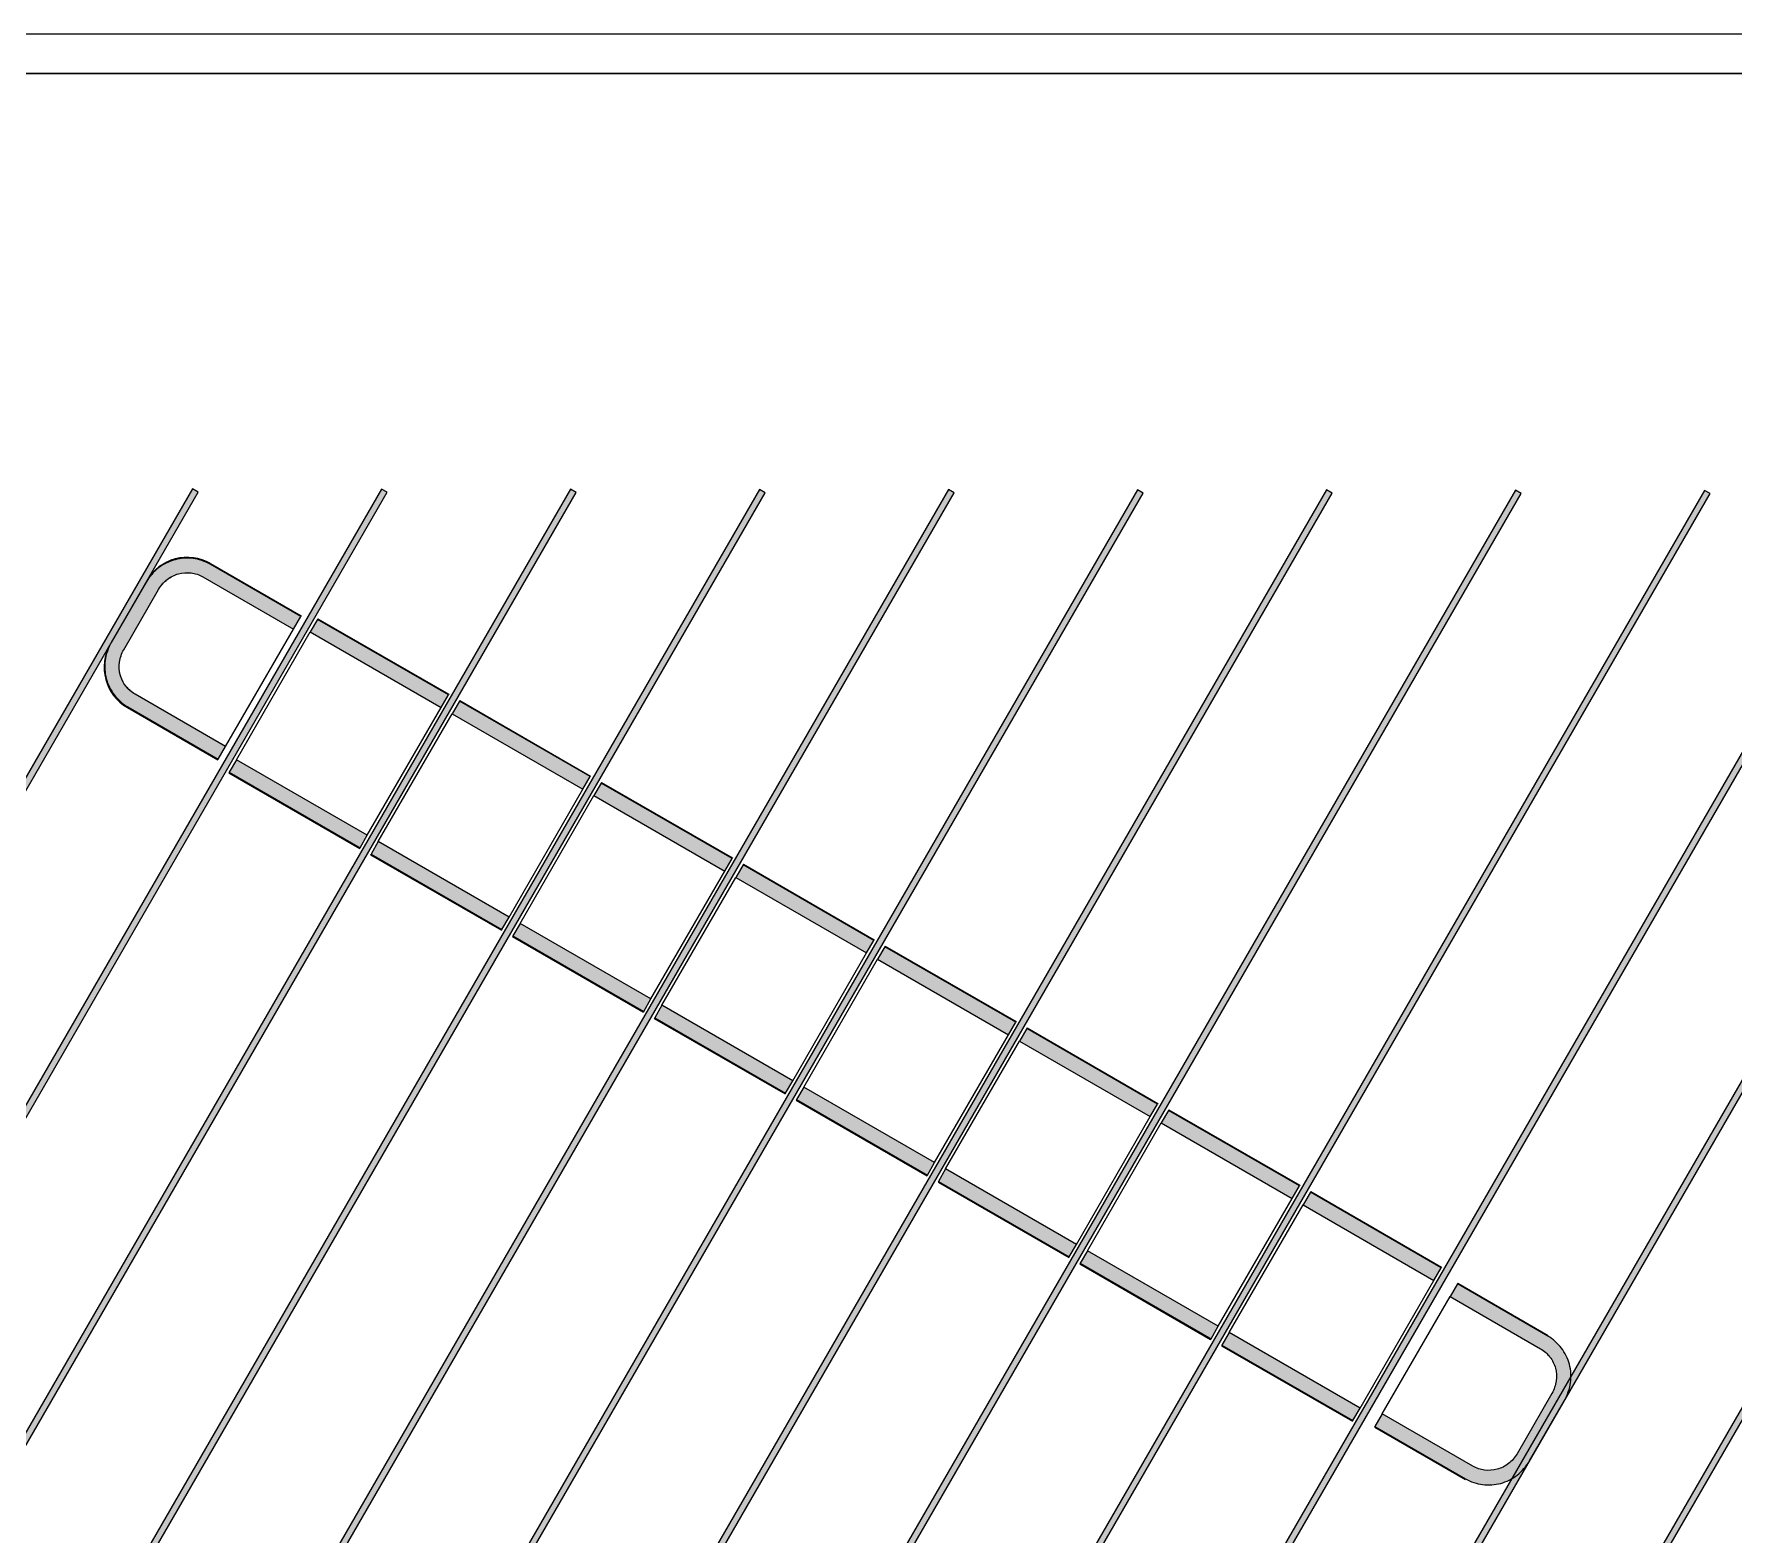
# Model space of a CAD drawing. Header units: millimetres. Extents: x 1147.5 to 1224.1, y 2097.1 to 2139.6.
# Drawn here: x 1152.0089 to 1152.2684, y 2121.8889 to 2122.118 of the extents above; entities that cross this region are included whole.
import ezdxf

# ---------------------------------------------------------------- set-up
doc = ezdxf.new("R2010")
doc.units = ezdxf.units.MM
for name, color, linetype in [('Lamelas_BackgroundLines', 150, 'Continuous'), ('Lamelas_IntersectionBoundary', 150, 'Continuous'), ('Lamelas_IntersectionFill', 150, 'Continuous'), ('Separador_BackgroundLines', 5, 'Continuous'), ('Separador_IntersectionBoundary', 5, 'Continuous'), ('Separador_IntersectionFill', 5, 'Continuous'), ('Tapon_BackgroundLines', 1, 'Continuous'), ('Tapon_IntersectionBoundary', 1, 'Continuous'), ('Tapon_IntersectionFill', 1, 'Continuous')]:
    doc.layers.add(name, color=color, linetype=linetype)
doc.layers.add('PVC3_BackgroundLines', color=1, linetype='Continuous', lineweight=13)
doc.layers.add('PVC3_IntersectionBoundary', color=1, linetype='Continuous', lineweight=13)

msp = doc.modelspace()

# ---------------------------------------------------------------- hatches: boundary and pattern name
at = {"layer": 'Lamelas_IntersectionFill', "linetype": 'Continuous', "extrusion": (0, 0, -1)}
for points in [[(-1151.69531, 2121.46356), (-1152.03306, 2122.04856), (-1152.03392, 2122.04806), (-1151.69617, 2121.46306)], [(-1151.72416, 2121.46353), (-1152.06191, 2122.04853), (-1152.06278, 2122.04803), (-1151.72503, 2121.46303)], [(-1151.75301, 2121.4635), (-1152.09076, 2122.0485), (-1152.09163, 2122.048), (-1151.75388, 2121.463)], [(-1151.78186, 2121.46347), (-1152.11961, 2122.04847), (-1152.12048, 2122.04797), (-1151.78273, 2121.46297)], [(-1151.81071, 2121.46344), (-1152.14846, 2122.04844), (-1152.14933, 2122.04794), (-1151.81158, 2121.46294)], [(-1152.17818, 2122.04791), (-1151.84043, 2121.46291), (-1151.83956, 2121.46341), (-1152.17731, 2122.04841)], [(-1152.20703, 2122.04789), (-1151.86928, 2121.46289), (-1151.86841, 2121.46339), (-1152.20616, 2122.04839)], [(-1152.23588, 2122.04786), (-1151.89813, 2121.46286), (-1151.89726, 2121.46336), (-1152.23501, 2122.04836)], [(-1152.26473, 2122.04783), (-1151.92698, 2121.46283), (-1151.92611, 2121.46333), (-1152.26386, 2122.04833)], [(-1152.29358, 2122.0478), (-1151.95583, 2121.4628), (-1151.95496, 2121.4633), (-1152.29271, 2122.0483)], [(-1152.32243, 2122.04777), (-1151.98468, 2121.46277), (-1151.98382, 2121.46327), (-1152.32157, 2122.04827)], [(-1152.35128, 2122.04774), (-1152.01353, 2121.46274), (-1152.01267, 2121.46324), (-1152.35042, 2122.04824)]]:
    msp.add_hatch(color=8, dxfattribs=at).paths.add_polyline_path(points)
at = {"layer": 'Separador_IntersectionFill', "linetype": 'Continuous', "extrusion": (0, 0, -1)}
h = msp.add_hatch(color=8, dxfattribs=at)
h.paths.add_polyline_path([(-1152.07102, 2122.01517), (-1152.05105, 2122.02671), (-1152.05216, 2122.02863), (-1152.07213, 2122.0171)])
h.paths.add_polyline_path([(-1152.03978, 2122.00719), (-1152.05975, 2121.99566), (-1152.05864, 2121.99374), (-1152.03867, 2122.00527)])
h = msp.add_hatch(color=8, dxfattribs=at)
h.paths.add_polyline_path([(-1152.09267, 2122.00267), (-1152.0727, 2122.01421), (-1152.07381, 2122.01613), (-1152.09378, 2122.0046)])
h.paths.add_polyline_path([(-1152.06143, 2121.99469), (-1152.0814, 2121.98316), (-1152.08029, 2121.98124), (-1152.06032, 2121.99277)])
h = msp.add_hatch(color=8, dxfattribs=at)
h.paths.add_polyline_path([(-1152.11432, 2121.99017), (-1152.09435, 2122.00171), (-1152.09546, 2122.00363), (-1152.11543, 2121.9921)])
h.paths.add_polyline_path([(-1152.08308, 2121.98219), (-1152.10305, 2121.97066), (-1152.10194, 2121.96874), (-1152.08197, 2121.98027)])
h = msp.add_hatch(color=8, dxfattribs=at)
h.paths.add_polyline_path([(-1152.13597, 2121.97767), (-1152.116, 2121.98921), (-1152.11711, 2121.99113), (-1152.13708, 2121.9796)])
h.paths.add_polyline_path([(-1152.10473, 2121.96969), (-1152.1247, 2121.95816), (-1152.12359, 2121.95624), (-1152.10362, 2121.96777)])
h = msp.add_hatch(color=8, dxfattribs=at)
h.paths.add_polyline_path([(-1152.15762, 2121.96517), (-1152.13765, 2121.97671), (-1152.13876, 2121.97863), (-1152.15873, 2121.9671)])
h.paths.add_polyline_path([(-1152.12638, 2121.95719), (-1152.14635, 2121.94566), (-1152.14524, 2121.94374), (-1152.12527, 2121.95527)])
h = msp.add_hatch(color=8, dxfattribs=at)
h.paths.add_polyline_path([(-1152.17927, 2121.95267), (-1152.1593, 2121.96421), (-1152.16041, 2121.96613), (-1152.18038, 2121.9546)])
h.paths.add_polyline_path([(-1152.14803, 2121.94469), (-1152.16801, 2121.93316), (-1152.16689, 2121.93124), (-1152.14692, 2121.94277)])
h = msp.add_hatch(color=8, dxfattribs=at)
h.paths.add_polyline_path([(-1152.20092, 2121.94017), (-1152.18095, 2121.95171), (-1152.18206, 2121.95363), (-1152.20203, 2121.9421)])
h.paths.add_polyline_path([(-1152.16968, 2121.93219), (-1152.18966, 2121.92066), (-1152.18855, 2121.91874), (-1152.16857, 2121.93027)])
h = msp.add_hatch(color=8, dxfattribs=at)
h.paths.add_polyline_path([(-1152.22257, 2121.92767), (-1152.2026, 2121.93921), (-1152.20371, 2121.94113), (-1152.22368, 2121.9296)])
h.paths.add_polyline_path([(-1152.19133, 2121.91969), (-1152.21131, 2121.90816), (-1152.2102, 2121.90624), (-1152.19022, 2121.91777)])
at = {"layer": 'Tapon_IntersectionFill', "linetype": 'Continuous', "extrusion": (0, 0, -1)}
h = msp.add_hatch(color=8, dxfattribs=at)
edge = h.paths.add_edge_path()
edge.add_line((-1152.02066, 2122.02509), (-1152.02599, 2122.03431))
edge.add_spline(control_points=[(-1152.02599, 2122.03431), (-1152.02644, 2122.0351), (-1152.02716, 2122.03594), (-1152.02859, 2122.03704), (-1152.02954, 2122.03751), (-1152.03124, 2122.03797), (-1152.03229, 2122.03804), (-1152.03402, 2122.03782), (-1152.03501, 2122.03748), (-1152.03576, 2122.03705)], knot_values=[-0.015795, -0.015795, -0.015795, -0.015795, -0.013046, -0.013046, -0.01039, -0.01039, -0.007764, -0.007764, -0.00515, -0.00515, -0.00515, -0.00515], degree=3, periodic=0)
edge.add_line((-1152.03576, 2122.03705), (-1152.04958, 2122.02907))
edge.add_line((-1152.04958, 2122.02907), (-1152.04847, 2122.02714))
edge.add_line((-1152.04847, 2122.02714), (-1152.03465, 2122.03512))
edge.add_spline(control_points=[(-1152.03465, 2122.03512), (-1152.03413, 2122.03542), (-1152.03344, 2122.03565), (-1152.03224, 2122.0358), (-1152.03151, 2122.03575), (-1152.03033, 2122.03542), (-1152.02968, 2122.03509), (-1152.0287, 2122.03433), (-1152.02821, 2122.03376), (-1152.02789, 2122.03321)], knot_values=[0.005387, 0.005387, 0.005387, 0.005387, 0.0072, 0.0072, 0.009027, 0.009027, 0.010856, 0.010856, 0.012751, 0.012751, 0.012751, 0.012751], degree=3, periodic=0)
edge.add_line((-1152.02789, 2122.03321), (-1152.02257, 2122.02399))
edge.add_spline(control_points=[(-1152.02257, 2122.02399), (-1152.02225, 2122.02345), (-1152.022, 2122.02273), (-1152.02183, 2122.0215), (-1152.02187, 2122.02077), (-1152.02218, 2122.01959), (-1152.0225, 2122.01893), (-1152.02323, 2122.01797), (-1152.02377, 2122.01749), (-1152.0243, 2122.01718)], knot_values=[-0.012751, -0.012751, -0.012751, -0.012751, -0.010856, -0.010856, -0.009027, -0.009027, -0.0072, -0.0072, -0.005387, -0.005387, -0.005387, -0.005387], degree=3, periodic=0)
edge.add_line((-1152.0243, 2122.01718), (-1152.03812, 2122.00921))
edge.add_line((-1152.03812, 2122.00921), (-1152.037, 2122.00728))
edge.add_line((-1152.037, 2122.00728), (-1152.02318, 2122.01526))
edge.add_spline(control_points=[(-1152.02318, 2122.01526), (-1152.02243, 2122.01569), (-1152.02164, 2122.01638), (-1152.02058, 2122.01777), (-1152.02012, 2122.01871), (-1152.01967, 2122.02041), (-1152.0196, 2122.02148), (-1152.01984, 2122.02326), (-1152.02021, 2122.0243), (-1152.02066, 2122.02509)], knot_values=[0.00515, 0.00515, 0.00515, 0.00515, 0.007764, 0.007764, 0.01039, 0.01039, 0.013046, 0.013046, 0.015795, 0.015795, 0.015795, 0.015795], degree=3, periodic=0)
h = msp.add_hatch(color=8, dxfattribs=at)
edge = h.paths.add_edge_path()
edge.add_line((-1152.23527, 2121.90119), (-1152.24059, 2121.91041))
edge.add_spline(control_points=[(-1152.24059, 2121.91041), (-1152.2409, 2121.91096), (-1152.24116, 2121.91168), (-1152.24132, 2121.91292), (-1152.24128, 2121.91365), (-1152.24097, 2121.91483), (-1152.24065, 2121.91548), (-1152.23992, 2121.91644), (-1152.23938, 2121.91692), (-1152.23886, 2121.91722)], knot_values=[0.012751, 0.012751, 0.012751, 0.012751, 0.014658, 0.014658, 0.016499, 0.016499, 0.018313, 0.018313, 0.020115, 0.020115, 0.020115, 0.020115], degree=3, periodic=0)
edge.add_line((-1152.23886, 2121.91722), (-1152.22504, 2121.9252))
edge.add_line((-1152.22504, 2121.9252), (-1152.22615, 2121.92712))
edge.add_line((-1152.22615, 2121.92712), (-1152.23997, 2121.91915))
edge.add_spline(control_points=[(-1152.23997, 2121.91915), (-1152.24073, 2121.91871), (-1152.24151, 2121.91802), (-1152.24257, 2121.91663), (-1152.24304, 2121.91569), (-1152.24349, 2121.91399), (-1152.24355, 2121.91293), (-1152.24331, 2121.91114), (-1152.24295, 2121.9101), (-1152.24249, 2121.90931)], knot_values=[0.036741, 0.036741, 0.036741, 0.036741, 0.039354, 0.039354, 0.041981, 0.041981, 0.044637, 0.044637, 0.047386, 0.047386, 0.047386, 0.047386], degree=3, periodic=0)
edge.add_line((-1152.24249, 2121.90931), (-1152.23717, 2121.90009))
edge.add_spline(control_points=[(-1152.23717, 2121.90009), (-1152.23671, 2121.8993), (-1152.23599, 2121.89847), (-1152.23457, 2121.89737), (-1152.23362, 2121.89689), (-1152.23192, 2121.89643), (-1152.23087, 2121.89636), (-1152.22914, 2121.89659), (-1152.22815, 2121.89692), (-1152.22739, 2121.89736)], knot_values=[0.015795, 0.015795, 0.015795, 0.015795, 0.018544, 0.018544, 0.021201, 0.021201, 0.023827, 0.023827, 0.02644, 0.02644, 0.02644, 0.02644], degree=3, periodic=0)
edge.add_line((-1152.22739, 2121.89736), (-1152.21357, 2121.90534))
edge.add_line((-1152.21357, 2121.90534), (-1152.21469, 2121.90726))
edge.add_line((-1152.21469, 2121.90726), (-1152.22851, 2121.89928))
edge.add_spline(control_points=[(-1152.22851, 2121.89928), (-1152.22903, 2121.89898), (-1152.22971, 2121.89875), (-1152.2309, 2121.8986), (-1152.23163, 2121.89865), (-1152.2328, 2121.89897), (-1152.23346, 2121.8993), (-1152.23445, 2121.90006), (-1152.23495, 2121.90064), (-1152.23527, 2121.90119)], knot_values=[0.030889, 0.030889, 0.030889, 0.030889, 0.03269, 0.03269, 0.034504, 0.034504, 0.036345, 0.036345, 0.038252, 0.038252, 0.038252, 0.038252], degree=3, periodic=0)

# ---------------------------------------------------------------- linework, layer by layer
at = {"layer": 'Lamelas_BackgroundLines', "linetype": 'Continuous', "extrusion": (0, 1, 0)}
for p, q in [((1152.03306, 2122.04856), (1151.69531, 2121.46356)), ((1151.69617, 2121.46306), (1152.03392, 2122.04806)), ((1152.06191, 2122.04853), (1151.72416, 2121.46353)), ((1151.72503, 2121.46303), (1152.06278, 2122.04803)), ((1152.09076, 2122.0485), (1151.75301, 2121.4635)), ((1151.75388, 2121.463), (1152.09163, 2122.048)), ((1152.11961, 2122.04847), (1151.78186, 2121.46347)), ((1151.78273, 2121.46297), (1152.12048, 2122.04797)), ((1152.14846, 2122.04844), (1151.81071, 2121.46344)), ((1151.81158, 2121.46294), (1152.14933, 2122.04794)), ((1152.17731, 2122.04841), (1151.83956, 2121.46341)), ((1151.84043, 2121.46291), (1152.17818, 2122.04791)), ((1152.20616, 2122.04839), (1151.86841, 2121.46339)), ((1151.86928, 2121.46289), (1152.20703, 2122.04789)), ((1152.23501, 2122.04836), (1151.89726, 2121.46336)), ((1151.89813, 2121.46286), (1152.23588, 2122.04786)), ((1152.26386, 2122.04833), (1151.92611, 2121.46333)), ((1151.92698, 2121.46283), (1152.26473, 2122.04783)), ((1152.29271, 2122.0483), (1151.95496, 2121.4633)), ((1151.95583, 2121.4628), (1152.29358, 2122.0478)), ((1152.32157, 2122.04827), (1151.98382, 2121.46327)), ((1151.98468, 2121.46277), (1152.32243, 2122.04777)), ((1152.35042, 2122.04824), (1152.01267, 2121.46324)), ((1152.01353, 2121.46274), (1152.35128, 2122.04774)), ((1152.03392, 2122.04806), (1152.03306, 2122.04856)), ((1152.06278, 2122.04803), (1152.06191, 2122.04853)), ((1152.09163, 2122.048), (1152.09076, 2122.0485)), ((1152.12048, 2122.04797), (1152.11961, 2122.04847)), ((1152.14933, 2122.04794), (1152.14846, 2122.04844)), ((1152.17818, 2122.04791), (1152.17731, 2122.04841)), ((1152.20703, 2122.04789), (1152.20616, 2122.04839)), ((1152.23588, 2122.04786), (1152.23501, 2122.04836)), ((1152.26473, 2122.04783), (1152.26386, 2122.04833))]:
    msp.add_line(p, q, dxfattribs=at)
at = {"layer": 'Lamelas_IntersectionBoundary', "linetype": 'Continuous', "extrusion": (0, 0, -1)}
for p, q in [((1152.03306, 2122.04856), (1151.69531, 2121.46356)), ((1151.69617, 2121.46306), (1152.03392, 2122.04806)), ((1152.06191, 2122.04853), (1151.72416, 2121.46353)), ((1151.72503, 2121.46303), (1152.06278, 2122.04803)), ((1152.09076, 2122.0485), (1151.75301, 2121.4635)), ((1151.75388, 2121.463), (1152.09163, 2122.048)), ((1152.11961, 2122.04847), (1151.78186, 2121.46347)), ((1151.78273, 2121.46297), (1152.12048, 2122.04797)), ((1152.14846, 2122.04844), (1151.81071, 2121.46344)), ((1151.81158, 2121.46294), (1152.14933, 2122.04794)), ((1152.17731, 2122.04841), (1151.83956, 2121.46341)), ((1151.84043, 2121.46291), (1152.17818, 2122.04791)), ((1152.20616, 2122.04839), (1151.86841, 2121.46339)), ((1151.86928, 2121.46289), (1152.20703, 2122.04789)), ((1152.23501, 2122.04836), (1151.89726, 2121.46336)), ((1151.89813, 2121.46286), (1152.23588, 2122.04786)), ((1152.26386, 2122.04833), (1151.92611, 2121.46333)), ((1151.92698, 2121.46283), (1152.26473, 2122.04783)), ((1152.29271, 2122.0483), (1151.95496, 2121.4633)), ((1151.95583, 2121.4628), (1152.29358, 2122.0478)), ((1152.32157, 2122.04827), (1151.98382, 2121.46327)), ((1151.98468, 2121.46277), (1152.32243, 2122.04777)), ((1152.35042, 2122.04824), (1152.01267, 2121.46324)), ((1152.01353, 2121.46274), (1152.35128, 2122.04774)), ((1152.03392, 2122.04806), (1152.03306, 2122.04856)), ((1152.06278, 2122.04803), (1152.06191, 2122.04853)), ((1152.09163, 2122.048), (1152.09076, 2122.0485)), ((1152.12048, 2122.04797), (1152.11961, 2122.04847)), ((1152.14933, 2122.04794), (1152.14846, 2122.04844)), ((1152.17818, 2122.04791), (1152.17731, 2122.04841)), ((1152.20703, 2122.04789), (1152.20616, 2122.04839)), ((1152.23588, 2122.04786), (1152.23501, 2122.04836)), ((1152.26473, 2122.04783), (1152.26386, 2122.04833))]:
    msp.add_line(p, q, dxfattribs=at)
at = {"layer": 'PVC3_BackgroundLines', "linetype": 'Continuous', "extrusion": (0, 1, 0)}
for p, q in [((1152.84537, 2122.11803), (1151.71735, 2122.11803)), ((1151.71735, 2122.11203), (1152.84537, 2122.11203)), ((1151.71735, 2122.11199), (1152.75526, 2122.11199))]:
    msp.add_line(p, q, dxfattribs=at)
at = {"layer": 'PVC3_IntersectionBoundary', "linetype": 'Continuous', "extrusion": (0, 0, -1)}
for p, q in [((1152.84537, 2122.11803), (1151.71735, 2122.11803)), ((1151.71735, 2122.11203), (1152.84537, 2122.11203))]:
    msp.add_line(p, q, dxfattribs=at)
at = {"layer": 'Separador_BackgroundLines', "linetype": 'Continuous', "extrusion": (0, 1, 0)}
for p, q in [((1152.05216, 2122.02863), (1152.05105, 2122.02671)), ((1152.05221, 2122.02873), (1152.05216, 2122.02863)), ((1152.07213, 2122.0171), (1152.05216, 2122.02863)), ((1152.05221, 2122.02873), (1152.07219, 2122.0172)), ((1152.03978, 2122.00719), (1152.05105, 2122.02671)), ((1152.05105, 2122.02671), (1152.07102, 2122.01517)), ((1152.07102, 2122.01517), (1152.07213, 2122.0171)), ((1152.07219, 2122.0172), (1152.07213, 2122.0171)), ((1152.07381, 2122.01613), (1152.0727, 2122.01421)), ((1152.07386, 2122.01623), (1152.07381, 2122.01613)), ((1152.09378, 2122.0046), (1152.07381, 2122.01613)), ((1152.07386, 2122.01623), (1152.09384, 2122.0047)), ((1152.05975, 2121.99566), (1152.07102, 2122.01517)), ((1152.06143, 2121.99469), (1152.0727, 2122.01421)), ((1152.0727, 2122.01421), (1152.09267, 2122.00267)), ((1152.03867, 2122.00527), (1152.03861, 2122.00517)), ((1152.03861, 2122.00517), (1152.05859, 2121.99364)), ((1152.03978, 2122.00719), (1152.03867, 2122.00527)), ((1152.03867, 2122.00527), (1152.05864, 2121.99374)), ((1152.05975, 2121.99566), (1152.03978, 2122.00719)), ((1152.0814, 2121.98316), (1152.09267, 2122.00267)), ((1152.09267, 2122.00267), (1152.09378, 2122.0046)), ((1152.09384, 2122.0047), (1152.09378, 2122.0046)), ((1152.09546, 2122.00363), (1152.09435, 2122.00171)), ((1152.09551, 2122.00373), (1152.09546, 2122.00363)), ((1152.11543, 2121.9921), (1152.09546, 2122.00363)), ((1152.09551, 2122.00373), (1152.11549, 2121.9922)), ((1152.08308, 2121.98219), (1152.09435, 2122.00171)), ((1152.09435, 2122.00171), (1152.11432, 2121.99017)), ((1152.05864, 2121.99374), (1152.05975, 2121.99566)), ((1152.06143, 2121.99469), (1152.06032, 2121.99277)), ((1152.0814, 2121.98316), (1152.06143, 2121.99469)), ((1152.05864, 2121.99374), (1152.05859, 2121.99364)), ((1152.06032, 2121.99277), (1152.06026, 2121.99267)), ((1152.06026, 2121.99267), (1152.08024, 2121.98114)), ((1152.06032, 2121.99277), (1152.08029, 2121.98124)), ((1152.11432, 2121.99017), (1152.11543, 2121.9921)), ((1152.11549, 2121.9922), (1152.11543, 2121.9921)), ((1152.10305, 2121.97066), (1152.11432, 2121.99017)), ((1152.11711, 2121.99113), (1152.116, 2121.98921)), ((1152.11716, 2121.99123), (1152.11711, 2121.99113)), ((1152.13708, 2121.9796), (1152.11711, 2121.99113)), ((1152.11716, 2121.99123), (1152.13714, 2121.9797)), ((1152.10473, 2121.96969), (1152.116, 2121.98921)), ((1152.116, 2121.98921), (1152.13597, 2121.97767)), ((1152.08029, 2121.98124), (1152.0814, 2121.98316)), ((1152.08308, 2121.98219), (1152.08197, 2121.98027)), ((1152.10305, 2121.97066), (1152.08308, 2121.98219)), ((1152.08029, 2121.98124), (1152.08024, 2121.98114)), ((1152.08197, 2121.98027), (1152.08191, 2121.98017)), ((1152.08191, 2121.98017), (1152.10189, 2121.96864)), ((1152.08197, 2121.98027), (1152.10194, 2121.96874)), ((1152.13597, 2121.97767), (1152.13708, 2121.9796)), ((1152.13714, 2121.9797), (1152.13708, 2121.9796)), ((1152.1247, 2121.95816), (1152.13597, 2121.97767)), ((1152.12638, 2121.95719), (1152.13765, 2121.97671)), ((1152.13876, 2121.97863), (1152.13765, 2121.97671)), ((1152.13765, 2121.97671), (1152.15762, 2121.96517)), ((1152.13881, 2121.97873), (1152.13876, 2121.97863)), ((1152.15873, 2121.9671), (1152.13876, 2121.97863)), ((1152.13881, 2121.97873), (1152.15879, 2121.9672)), ((1152.10194, 2121.96874), (1152.10189, 2121.96864)), ((1152.10194, 2121.96874), (1152.10305, 2121.97066)), ((1152.10473, 2121.96969), (1152.10362, 2121.96777)), ((1152.1247, 2121.95816), (1152.10473, 2121.96969)), ((1152.10362, 2121.96777), (1152.10356, 2121.96767)), ((1152.10356, 2121.96767), (1152.12354, 2121.95614)), ((1152.10362, 2121.96777), (1152.12359, 2121.95624)), ((1152.15762, 2121.96517), (1152.15873, 2121.9671)), ((1152.15879, 2121.9672), (1152.15873, 2121.9671)), ((1152.16041, 2121.96613), (1152.1593, 2121.96421)), ((1152.16047, 2121.96623), (1152.16041, 2121.96613)), ((1152.18038, 2121.9546), (1152.16041, 2121.96613)), ((1152.16047, 2121.96623), (1152.18044, 2121.9547)), ((1152.14635, 2121.94566), (1152.15762, 2121.96517)), ((1152.14803, 2121.94469), (1152.1593, 2121.96421)), ((1152.1593, 2121.96421), (1152.17927, 2121.95267)), ((1152.12359, 2121.95624), (1152.12354, 2121.95614)), ((1152.12359, 2121.95624), (1152.1247, 2121.95816)), ((1152.12638, 2121.95719), (1152.12527, 2121.95527)), ((1152.14635, 2121.94566), (1152.12638, 2121.95719)), ((1152.12527, 2121.95527), (1152.12521, 2121.95517)), ((1152.12521, 2121.95517), (1152.14519, 2121.94364)), ((1152.12527, 2121.95527), (1152.14524, 2121.94374)), ((1152.17927, 2121.95267), (1152.18038, 2121.9546)), ((1152.18044, 2121.9547), (1152.18038, 2121.9546)), ((1152.18206, 2121.95363), (1152.18095, 2121.95171)), ((1152.18212, 2121.95373), (1152.18206, 2121.95363)), ((1152.20203, 2121.9421), (1152.18206, 2121.95363)), ((1152.18212, 2121.95373), (1152.20209, 2121.9422)), ((1152.16801, 2121.93316), (1152.17927, 2121.95267)), ((1152.16968, 2121.93219), (1152.18095, 2121.95171)), ((1152.18095, 2121.95171), (1152.20092, 2121.94017)), ((1152.14524, 2121.94374), (1152.14635, 2121.94566)), ((1152.14524, 2121.94374), (1152.14519, 2121.94364)), ((1152.14692, 2121.94277), (1152.14687, 2121.94267)), ((1152.14803, 2121.94469), (1152.14692, 2121.94277)), ((1152.14692, 2121.94277), (1152.16689, 2121.93124)), ((1152.16801, 2121.93316), (1152.14803, 2121.94469)), ((1152.14687, 2121.94267), (1152.16684, 2121.93114)), ((1152.18966, 2121.92066), (1152.20092, 2121.94017)), ((1152.20092, 2121.94017), (1152.20203, 2121.9421)), ((1152.20209, 2121.9422), (1152.20203, 2121.9421)), ((1152.20371, 2121.94113), (1152.2026, 2121.93921)), ((1152.20377, 2121.94123), (1152.20371, 2121.94113)), ((1152.22368, 2121.9296), (1152.20371, 2121.94113)), ((1152.20377, 2121.94123), (1152.22374, 2121.9297)), ((1152.19133, 2121.91969), (1152.2026, 2121.93921)), ((1152.2026, 2121.93921), (1152.22257, 2121.92767)), ((1152.16689, 2121.93124), (1152.16801, 2121.93316)), ((1152.16689, 2121.93124), (1152.16684, 2121.93114)), ((1152.16857, 2121.93027), (1152.16852, 2121.93017)), ((1152.16852, 2121.93017), (1152.18849, 2121.91864)), ((1152.16968, 2121.93219), (1152.16857, 2121.93027)), ((1152.16857, 2121.93027), (1152.18855, 2121.91874)), ((1152.18966, 2121.92066), (1152.16968, 2121.93219)), ((1152.21131, 2121.90816), (1152.22257, 2121.92767)), ((1152.22257, 2121.92767), (1152.22368, 2121.9296)), ((1152.22374, 2121.9297), (1152.22368, 2121.9296)), ((1152.18855, 2121.91874), (1152.18966, 2121.92066)), ((1152.19133, 2121.91969), (1152.19022, 2121.91777)), ((1152.21131, 2121.90816), (1152.19133, 2121.91969)), ((1152.18855, 2121.91874), (1152.18849, 2121.91864)), ((1152.19022, 2121.91777), (1152.19017, 2121.91767)), ((1152.19017, 2121.91767), (1152.21014, 2121.90614)), ((1152.19022, 2121.91777), (1152.2102, 2121.90624)), ((1152.2102, 2121.90624), (1152.21131, 2121.90816)), ((1152.2102, 2121.90624), (1152.21014, 2121.90614))]:
    msp.add_line(p, q, dxfattribs=at)
at = {"layer": 'Separador_IntersectionBoundary', "linetype": 'Continuous', "extrusion": (0, 0, -1)}
for p, q in [((1152.05216, 2122.02863), (1152.05105, 2122.02671)), ((1152.07213, 2122.0171), (1152.05216, 2122.02863)), ((1152.05105, 2122.02671), (1152.07102, 2122.01517)), ((1152.07102, 2122.01517), (1152.07213, 2122.0171)), ((1152.07381, 2122.01613), (1152.0727, 2122.01421)), ((1152.09378, 2122.0046), (1152.07381, 2122.01613)), ((1152.0727, 2122.01421), (1152.09267, 2122.00267)), ((1152.03978, 2122.00719), (1152.03867, 2122.00527)), ((1152.03867, 2122.00527), (1152.05864, 2121.99374)), ((1152.05975, 2121.99566), (1152.03978, 2122.00719)), ((1152.09267, 2122.00267), (1152.09378, 2122.0046)), ((1152.09546, 2122.00363), (1152.09435, 2122.00171)), ((1152.11543, 2121.9921), (1152.09546, 2122.00363)), ((1152.09435, 2122.00171), (1152.11432, 2121.99017)), ((1152.05864, 2121.99374), (1152.05975, 2121.99566)), ((1152.06143, 2121.99469), (1152.06032, 2121.99277)), ((1152.0814, 2121.98316), (1152.06143, 2121.99469)), ((1152.06032, 2121.99277), (1152.08029, 2121.98124)), ((1152.11432, 2121.99017), (1152.11543, 2121.9921)), ((1152.11711, 2121.99113), (1152.116, 2121.98921)), ((1152.13708, 2121.9796), (1152.11711, 2121.99113)), ((1152.116, 2121.98921), (1152.13597, 2121.97767)), ((1152.08029, 2121.98124), (1152.0814, 2121.98316)), ((1152.08308, 2121.98219), (1152.08197, 2121.98027)), ((1152.10305, 2121.97066), (1152.08308, 2121.98219)), ((1152.08197, 2121.98027), (1152.10194, 2121.96874)), ((1152.13597, 2121.97767), (1152.13708, 2121.9796)), ((1152.13876, 2121.97863), (1152.13765, 2121.97671)), ((1152.13765, 2121.97671), (1152.15762, 2121.96517)), ((1152.15873, 2121.9671), (1152.13876, 2121.97863)), ((1152.10194, 2121.96874), (1152.10305, 2121.97066)), ((1152.10473, 2121.96969), (1152.10362, 2121.96777)), ((1152.1247, 2121.95816), (1152.10473, 2121.96969)), ((1152.10362, 2121.96777), (1152.12359, 2121.95624)), ((1152.15762, 2121.96517), (1152.15873, 2121.9671)), ((1152.16041, 2121.96613), (1152.1593, 2121.96421)), ((1152.18038, 2121.9546), (1152.16041, 2121.96613)), ((1152.1593, 2121.96421), (1152.17927, 2121.95267)), ((1152.12359, 2121.95624), (1152.1247, 2121.95816)), ((1152.12638, 2121.95719), (1152.12527, 2121.95527)), ((1152.14635, 2121.94566), (1152.12638, 2121.95719)), ((1152.12527, 2121.95527), (1152.14524, 2121.94374)), ((1152.17927, 2121.95267), (1152.18038, 2121.9546)), ((1152.18206, 2121.95363), (1152.18095, 2121.95171)), ((1152.20203, 2121.9421), (1152.18206, 2121.95363)), ((1152.18095, 2121.95171), (1152.20092, 2121.94017)), ((1152.14524, 2121.94374), (1152.14635, 2121.94566)), ((1152.14803, 2121.94469), (1152.14692, 2121.94277)), ((1152.14692, 2121.94277), (1152.16689, 2121.93124)), ((1152.16801, 2121.93316), (1152.14803, 2121.94469)), ((1152.20092, 2121.94017), (1152.20203, 2121.9421)), ((1152.20371, 2121.94113), (1152.2026, 2121.93921)), ((1152.22368, 2121.9296), (1152.20371, 2121.94113)), ((1152.2026, 2121.93921), (1152.22257, 2121.92767)), ((1152.16689, 2121.93124), (1152.16801, 2121.93316)), ((1152.16968, 2121.93219), (1152.16857, 2121.93027)), ((1152.16857, 2121.93027), (1152.18855, 2121.91874)), ((1152.18966, 2121.92066), (1152.16968, 2121.93219)), ((1152.22257, 2121.92767), (1152.22368, 2121.9296)), ((1152.18855, 2121.91874), (1152.18966, 2121.92066)), ((1152.19133, 2121.91969), (1152.19022, 2121.91777)), ((1152.21131, 2121.90816), (1152.19133, 2121.91969)), ((1152.19022, 2121.91777), (1152.2102, 2121.90624)), ((1152.2102, 2121.90624), (1152.21131, 2121.90816))]:
    msp.add_line(p, q, dxfattribs=at)
at = {"layer": 'Tapon_BackgroundLines', "linetype": 'Continuous', "extrusion": (0, 1, 0)}
for p, q in [((1152.04958, 2122.02907), (1152.03576, 2122.03705)), ((1152.03582, 2122.03715), (1152.04964, 2122.02917)), ((1152.02599, 2122.03431), (1152.02066, 2122.02509)), ((1152.03465, 2122.03512), (1152.04847, 2122.02714)), ((1152.02257, 2122.02399), (1152.02789, 2122.03321)), ((1152.04847, 2122.02714), (1152.04958, 2122.02907)), ((1152.04964, 2122.02917), (1152.04958, 2122.02907)), ((1152.03812, 2122.00921), (1152.04847, 2122.02714)), ((1152.03812, 2122.00921), (1152.0243, 2122.01718)), ((1152.02312, 2122.01515), (1152.03694, 2122.00717)), ((1152.02318, 2122.01526), (1152.037, 2122.00728)), ((1152.037, 2122.00728), (1152.03812, 2122.00921)), ((1152.037, 2122.00728), (1152.03694, 2122.00717)), ((1152.22621, 2121.92723), (1152.22615, 2121.92712)), ((1152.22621, 2121.92723), (1152.24003, 2121.91925)), ((1152.21469, 2121.90726), (1152.22504, 2121.9252)), ((1152.22615, 2121.92712), (1152.22504, 2121.9252)), ((1152.22504, 2121.9252), (1152.23886, 2121.91722)), ((1152.23997, 2121.91915), (1152.22615, 2121.92712)), ((1152.24059, 2121.91041), (1152.23527, 2121.90119)), ((1152.23717, 2121.90009), (1152.24249, 2121.90931)), ((1152.21469, 2121.90726), (1152.21357, 2121.90534)), ((1152.22851, 2121.89928), (1152.21469, 2121.90726)), ((1152.21357, 2121.90534), (1152.21351, 2121.90523)), ((1152.21351, 2121.90523), (1152.22733, 2121.89725)), ((1152.21357, 2121.90534), (1152.22739, 2121.89736))]:
    msp.add_line(p, q, dxfattribs=at)
at = {"layer": 'Tapon_BackgroundLines', "linetype": 'Continuous'}
for centre, start, end in [((1152.03227, 2122.031), 60, 150), ((1152.02667, 2122.0213), 150, 240)]:
    msp.add_arc(centre, 0.0071, start, end, dxfattribs=at)
for points, knots in [([(1152.03576, 2122.03705), (1152.035, 2122.03748), (1152.03401, 2122.03782), (1152.03227, 2122.03804), (1152.03121, 2122.03797), (1152.02951, 2122.0375), (1152.02857, 2122.03703), (1152.02715, 2122.03593), (1152.02644, 2122.0351), (1152.02599, 2122.03431)], [-0.0157953, -0.0157953, -0.0157953, -0.0157953, -0.013167, -0.013167, -0.01052599, -0.01052599, -0.00788413, -0.00788413, -0.00515022, -0.00515022, -0.00515022, -0.00515022]), ([(1152.02789, 2122.03321), (1152.02821, 2122.03376), (1152.02871, 2122.03434), (1152.02969, 2122.0351), (1152.03035, 2122.03543), (1152.03153, 2122.03575), (1152.03225, 2122.0358), (1152.03345, 2122.03565), (1152.03413, 2122.03542), (1152.03465, 2122.03512)], [0.005386938, 0.005386938, 0.005386938, 0.005386938, 0.007294068, 0.007294068, 0.009135553, 0.009135553, 0.010949582, 0.010949582, 0.012750813, 0.012750813, 0.012750813, 0.012750813]), ([(1152.02066, 2122.02509), (1152.02021, 2122.0243), (1152.01985, 2122.02327), (1152.0196, 2122.0215), (1152.01967, 2122.02044), (1152.02011, 2122.01874), (1152.02057, 2122.01779), (1152.02164, 2122.01639), (1152.02243, 2122.0157), (1152.02318, 2122.01526)], [0.00515022, 0.00515022, 0.00515022, 0.00515022, 0.00788413, 0.00788413, 0.01052599, 0.01052599, 0.013167, 0.013167, 0.0157953, 0.0157953, 0.0157953, 0.0157953]), ([(1152.0243, 2122.01718), (1152.02378, 2122.01748), (1152.02324, 2122.01796), (1152.0225, 2122.01892), (1152.02219, 2122.01957), (1152.02188, 2122.02075), (1152.02183, 2122.02148), (1152.022, 2122.02272), (1152.02225, 2122.02344), (1152.02257, 2122.02399)], [-0.012750813, -0.012750813, -0.012750813, -0.012750813, -0.010949582, -0.010949582, -0.009135553, -0.009135553, -0.007294068, -0.007294068, -0.005386938, -0.005386938, -0.005386938, -0.005386938]), ([(1152.23886, 2121.91722), (1152.23938, 2121.91692), (1152.23992, 2121.91644), (1152.24065, 2121.91548), (1152.24097, 2121.91483), (1152.24128, 2121.91365), (1152.24132, 2121.91292), (1152.24116, 2121.91168), (1152.2409, 2121.91096), (1152.24059, 2121.91041)], [0.012750813, 0.012750813, 0.012750813, 0.012750813, 0.014552044, 0.014552044, 0.016366074, 0.016366074, 0.018207558, 0.018207558, 0.020114689, 0.020114689, 0.020114689, 0.020114689]), ([(1152.24249, 2121.90931), (1152.24295, 2121.9101), (1152.24331, 2121.91114), (1152.24355, 2121.91293), (1152.24349, 2121.91399), (1152.24304, 2121.91569), (1152.24257, 2121.91663), (1152.24151, 2121.91802), (1152.24073, 2121.91871), (1152.23997, 2121.91915)], [0.03674082, 0.03674082, 0.03674082, 0.03674082, 0.03948977, 0.03948977, 0.04214611, 0.04214611, 0.04477225, 0.04477225, 0.04738591, 0.04738591, 0.04738591, 0.04738591]), ([(1152.22739, 2121.89736), (1152.22815, 2121.89692), (1152.22914, 2121.89659), (1152.23087, 2121.89636), (1152.23192, 2121.89643), (1152.23362, 2121.89689), (1152.23457, 2121.89737), (1152.23599, 2121.89847), (1152.23671, 2121.8993), (1152.23717, 2121.90009)], [0.0157953, 0.0157953, 0.0157953, 0.0157953, 0.01840896, 0.01840896, 0.0210351, 0.0210351, 0.02369144, 0.02369144, 0.02644039, 0.02644039, 0.02644039, 0.02644039]), ([(1152.23527, 2121.90119), (1152.23495, 2121.90064), (1152.23445, 2121.90006), (1152.23346, 2121.8993), (1152.2328, 2121.89897), (1152.23163, 2121.89865), (1152.2309, 2121.8986), (1152.22971, 2121.89875), (1152.22903, 2121.89898), (1152.22851, 2121.89928)], [0.030888564, 0.030888564, 0.030888564, 0.030888564, 0.032795694, 0.032795694, 0.034637179, 0.034637179, 0.036451208, 0.036451208, 0.038252439, 0.038252439, 0.038252439, 0.038252439])]:
    msp.add_open_spline(points, degree=3, knots=knots, dxfattribs=at)
at = {"layer": 'Tapon_IntersectionBoundary', "linetype": 'Continuous', "extrusion": (0, 0, -1)}
for p, q in [((1152.04958, 2122.02907), (1152.03576, 2122.03705)), ((1152.02599, 2122.03431), (1152.02066, 2122.02509)), ((1152.03465, 2122.03512), (1152.04847, 2122.02714)), ((1152.02257, 2122.02399), (1152.02789, 2122.03321)), ((1152.04847, 2122.02714), (1152.04958, 2122.02907)), ((1152.03812, 2122.00921), (1152.0243, 2122.01718)), ((1152.02318, 2122.01526), (1152.037, 2122.00728)), ((1152.037, 2122.00728), (1152.03812, 2122.00921)), ((1152.22615, 2121.92712), (1152.22504, 2121.9252)), ((1152.22504, 2121.9252), (1152.23886, 2121.91722)), ((1152.23997, 2121.91915), (1152.22615, 2121.92712)), ((1152.24059, 2121.91041), (1152.23527, 2121.90119)), ((1152.23717, 2121.90009), (1152.24249, 2121.90931)), ((1152.21469, 2121.90726), (1152.21357, 2121.90534)), ((1152.22851, 2121.89928), (1152.21469, 2121.90726)), ((1152.21357, 2121.90534), (1152.22739, 2121.89736))]:
    msp.add_line(p, q, dxfattribs=at)
at = {"layer": 'Tapon_IntersectionBoundary', "linetype": 'Continuous'}
for points, knots in [([(1152.03576, 2122.03705), (1152.03501, 2122.03748), (1152.03402, 2122.03782), (1152.03229, 2122.03804), (1152.03124, 2122.03797), (1152.02954, 2122.03751), (1152.02859, 2122.03704), (1152.02716, 2122.03594), (1152.02644, 2122.0351), (1152.02599, 2122.03431)], [-0.0157953, -0.0157953, -0.0157953, -0.0157953, -0.01318165, -0.01318165, -0.0105555, -0.0105555, -0.00789917, -0.00789917, -0.00515022, -0.00515022, -0.00515022, -0.00515022]), ([(1152.02789, 2122.03321), (1152.02821, 2122.03376), (1152.0287, 2122.03433), (1152.02968, 2122.03509), (1152.03033, 2122.03542), (1152.03151, 2122.03575), (1152.03224, 2122.0358), (1152.03344, 2122.03565), (1152.03413, 2122.03542), (1152.03465, 2122.03512)], [0.005386938, 0.005386938, 0.005386938, 0.005386938, 0.007281401, 0.007281401, 0.009110795, 0.009110795, 0.010937341, 0.010937341, 0.012750815, 0.012750815, 0.012750815, 0.012750815]), ([(1152.02066, 2122.02509), (1152.02021, 2122.0243), (1152.01984, 2122.02326), (1152.0196, 2122.02148), (1152.01967, 2122.02041), (1152.02012, 2122.01871), (1152.02058, 2122.01777), (1152.02164, 2122.01638), (1152.02243, 2122.01569), (1152.02318, 2122.01526)], [0.00515022, 0.00515022, 0.00515022, 0.00515022, 0.00789917, 0.00789917, 0.0105555, 0.0105555, 0.01318165, 0.01318165, 0.0157953, 0.0157953, 0.0157953, 0.0157953]), ([(1152.0243, 2122.01718), (1152.02377, 2122.01749), (1152.02323, 2122.01797), (1152.0225, 2122.01893), (1152.02218, 2122.01959), (1152.02187, 2122.02077), (1152.02183, 2122.0215), (1152.022, 2122.02273), (1152.02225, 2122.02345), (1152.02257, 2122.02399)], [-0.012750815, -0.012750815, -0.012750815, -0.012750815, -0.010937341, -0.010937341, -0.009110795, -0.009110795, -0.007281401, -0.007281401, -0.005386938, -0.005386938, -0.005386938, -0.005386938]), ([(1152.23886, 2121.91722), (1152.23938, 2121.91692), (1152.23992, 2121.91644), (1152.24065, 2121.91548), (1152.24097, 2121.91483), (1152.24128, 2121.91365), (1152.24132, 2121.91292), (1152.24116, 2121.91168), (1152.2409, 2121.91096), (1152.24059, 2121.91041)], [0.012750813, 0.012750813, 0.012750813, 0.012750813, 0.014552044, 0.014552044, 0.016366074, 0.016366074, 0.018207558, 0.018207558, 0.020114689, 0.020114689, 0.020114689, 0.020114689]), ([(1152.24249, 2121.90931), (1152.24295, 2121.9101), (1152.24331, 2121.91114), (1152.24355, 2121.91293), (1152.24349, 2121.91399), (1152.24304, 2121.91569), (1152.24257, 2121.91663), (1152.24151, 2121.91802), (1152.24073, 2121.91871), (1152.23997, 2121.91915)], [0.03674082, 0.03674082, 0.03674082, 0.03674082, 0.03948977, 0.03948977, 0.04214611, 0.04214611, 0.04477225, 0.04477225, 0.04738591, 0.04738591, 0.04738591, 0.04738591]), ([(1152.22739, 2121.89736), (1152.22815, 2121.89692), (1152.22914, 2121.89659), (1152.23087, 2121.89636), (1152.23192, 2121.89643), (1152.23362, 2121.89689), (1152.23457, 2121.89737), (1152.23599, 2121.89847), (1152.23671, 2121.8993), (1152.23717, 2121.90009)], [0.0157953, 0.0157953, 0.0157953, 0.0157953, 0.01840896, 0.01840896, 0.0210351, 0.0210351, 0.02369144, 0.02369144, 0.02644039, 0.02644039, 0.02644039, 0.02644039]), ([(1152.23527, 2121.90119), (1152.23495, 2121.90064), (1152.23445, 2121.90006), (1152.23346, 2121.8993), (1152.2328, 2121.89897), (1152.23163, 2121.89865), (1152.2309, 2121.8986), (1152.22971, 2121.89875), (1152.22903, 2121.89898), (1152.22851, 2121.89928)], [0.030888564, 0.030888564, 0.030888564, 0.030888564, 0.032795694, 0.032795694, 0.034637179, 0.034637179, 0.036451208, 0.036451208, 0.038252439, 0.038252439, 0.038252439, 0.038252439])]:
    msp.add_open_spline(points, degree=3, knots=knots, dxfattribs=at)

doc.saveas('drawing.dxf')
